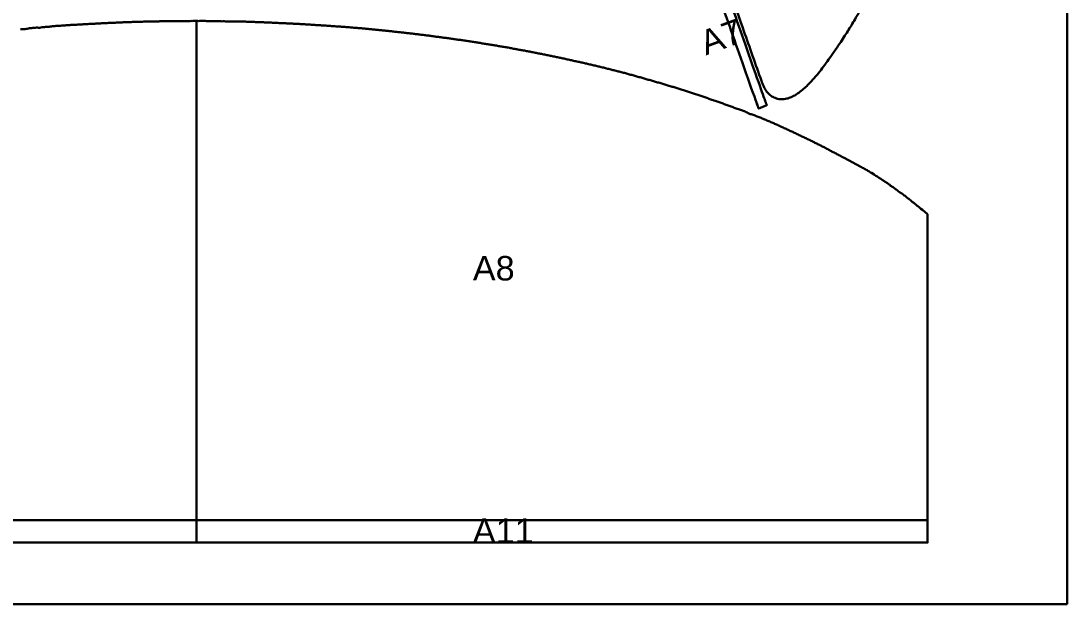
# Model space of a CAD drawing. Header units: inches. Extents: x 21 to 6890, y 10 to 2258.
# Drawn here: x 4751 to 6890, y 10 to 1201 of the extents above; entities that cross this region are included whole.
import ezdxf

# ---------------------------------------------------------------- set-up
doc = ezdxf.new("R2010")
doc.units = ezdxf.units.IN
doc.header["$MEASUREMENT"] = 0
doc.header["$XCLIPFRAME"] = 0
doc.layers.add('AA LINE', color=3, linetype='Continuous', lineweight=30)
doc.styles.get("Standard").update_dxf_attribs({"font": 'arial.ttf'})
picture_1 = doc.add_image_def('image2.jpg', size_in_pixel=(12742, 8499))

msp = doc.modelspace()

# ---------------------------------------------------------------- linework, layer by layer
at = {"layer": 'AA LINE', "color": 4}
msp.add_line((5110.100339121605, 182.3053781405286), (5110.100339121591, 1201.246734990283), dxfattribs=at)
for points in [[(4750.266478864328, 1184.574643320021), (4752.60796804675, 1184.224317174022), (4754.881884038563, 1184.462237459312), (4757.169374314048, 1184.580509347939), (4759.627385429206, 1184.683860002314), (4761.870872349753, 1185.271028153172), (4764.278011021871, 1185.402874325456), (4766.707978886812, 1185.775508429211), (4768.890597812306, 1186.390873870357), (4771.195693370739, 1186.589706630442), (4773.529880902335, 1186.819420729512), (4775.865857799754, 1186.989161516448), (4778.21973820777, 1187.229467622786), (4780.552434601193, 1187.509159481993), (4782.746982632086, 1187.724702842151), (4784.829636184832, 1187.666787566002), (4787.436377817356, 1187.144295402085), (4789.896034110743, 1187.527819740786), (4792.188604108492, 1188.146465685913), (4794.581870269334, 1188.407955806873), (4796.966333788687, 1188.629165492075), (4799.369297273921, 1188.900949392696), (4801.680809652751, 1189.220027004714), (4804.016190094901, 1189.409758895704), (4806.263996389911, 1189.516842321751), (4808.644428909944, 1189.537842738846), (4811.120343535715, 1189.711758712666), (4813.479447853589, 1190.112291879046), (4815.862122007135, 1190.393474876425), (4818.206305090773, 1190.62348720313), (4820.550488174382, 1190.85349952985), (4822.876767747408, 1191.01294653711), (4825.213937555365, 1191.142705115922), (4827.511721610497, 1191.251279680156), (4829.898272723307, 1191.402520501211), (4832.232460254903, 1191.632234600281), (4834.608717588051, 1191.793172745714), (4836.954093582242, 1191.983202864324), (4839.300066031659, 1192.153241878866), (4841.626345604685, 1192.31268888614), (4843.983804744332, 1192.433048368209), (4846.309487862089, 1192.612486479509), (4848.63576743513, 1192.771933486797), (4850.952946139003, 1192.901095610341), (4853.319804375422, 1193.041744424084), (4855.63668485169, 1193.180902099669), (4857.933574223904, 1193.319463319971), (4860.201669850603, 1193.417147649273), (4862.561216583692, 1193.467538267166), (4864.906890805489, 1193.64757283375), (4867.25286325492, 1193.817611848306), (4869.538862392217, 1193.985861497054), (4871.846045544107, 1194.114725392977), (4874.175903848748, 1194.154225775939), (4876.502481649396, 1194.303677231171), (4878.808770118411, 1194.462527783176), (4881.116251497921, 1194.581396127057), (4883.434324884728, 1194.680571594533), (4885.792380479628, 1194.780939972563), (4888.158940488383, 1194.931584338348), (4890.494619158182, 1195.111320677282), (4892.79180675803, 1195.239886345571), (4895.129274793622, 1195.35964937237), (4897.466742829214, 1195.47941239917), (4899.803316181888, 1195.629162082037), (4902.131086893116, 1195.738631329175), (4904.498541584775, 1195.859289038864), (4906.825715840676, 1195.988749390071), (4909.193170532379, 1196.109407099775), (4911.518853650121, 1196.288845211089), (4913.856023458078, 1196.418603789901), (4916.184092396912, 1196.518077485027), (4918.490679093533, 1196.66693248499), (4920.809945390878, 1196.726125744371), (4923.158303661401, 1196.816200342724), (4925.485477917331, 1196.945660693916), (4927.822349497653, 1197.08541482477), (4930.140124656855, 1197.194585844259), (4932.398821186782, 1197.271980841873), (4934.725697215048, 1197.411436745107), (4937.073757257952, 1197.511506895472), (4939.392427100028, 1197.590691258908), (4941.710500486834, 1197.689866726399), (4944.059156985005, 1197.76994577271), (4946.406918800274, 1197.880011475146), (4948.754084160229, 1198.010068281593), (4951.101547747863, 1198.130129536028), (4953.43961223871, 1198.229901458773), (4955.777974957221, 1198.319677829505), (4958.136328779755, 1198.410050655493), (4960.424117282861, 1198.518326992092), (4962.773370236288, 1198.578414934392), (4965.131127603554, 1198.688778864419), (4967.409517009915, 1198.776765869344), (4969.728186851991, 1198.855950232766), (4972.036861142054, 1198.934836368567), (4974.346131887402, 1198.993731400314), (4976.705380392841, 1199.054117570234), (4979.063137760122, 1199.164481500276), (4981.361816498158, 1199.243069408428), (4983.731657010895, 1199.283762701929), (4986.069125046486, 1199.403525728728), (4988.427777096656, 1199.483903002717), (4990.736451386734, 1199.562789138519), (4993.065116780852, 1199.64227172956), (4995.384979533466, 1199.681473884902), (4997.715136065757, 1199.710978715836), (5000.063792563914, 1199.791057762176), (5002.332484645855, 1199.868750987425), (5004.66323763343, 1199.878264714319), (5006.972210151127, 1199.947155298079), (5009.261191564785, 1200.015449426584), (5011.591049869426, 1200.05494980956), (5013.930009043177, 1200.124735076224), (5033.237384555496, 1200.500701599634), (5035.506971320368, 1200.548408168801), (5037.828623438791, 1200.527637011993), (5040.158183515813, 1200.577132946982), (5042.408673859534, 1200.594256404812), (5044.740619757618, 1200.563787923612), (5047.049592275317, 1200.632678507387), (5049.399739911677, 1200.662779793576), (5075.655957634501, 1200.84589421494), (5077.947324869221, 1200.834223927242), (5080.338349396551, 1200.835531467917), (5082.675817432157, 1200.955294494717), (5084.995680184771, 1200.994496650058), (5087.345529593481, 1201.034593488289), (5089.674791442854, 1201.094084975306), (5092.005544430399, 1201.1035987022), (5094.35599029438, 1201.123704436376), (5096.685252143752, 1201.183195923407), (5098.955137136259, 1201.220906940561), (5101.297078586386, 1201.190736686982), (5103.646629767447, 1201.240829077254), (5105.937102319278, 1201.259145445623), (5108.289337549036, 1201.21927786765), (5110.097051120885, 1201.246695105157), (5110.096902393618, 181.4858520525702), (3615.265355356429, 181.4858520525702)], [(5110.097051120885, 1201.246695105157), (5110.096902393618, 181.4858520525702), (6604.859064022193, 181.4858520525702), (6604.859064022178, 806.4110529613642), (6594.811438008777, 814.9948909710763), (6591.609764454389, 817.35045596724), (6590.056000181021, 818.7947608459762), (6588.674844340754, 820.1541756262848), (6587.119434889114, 821.3183068206962), (6585.54224496764, 822.5418148719871), (6584.003247888436, 823.8264891459511), (6582.523925893749, 825.1229483377645), (6580.987314635638, 826.3276581955395), (6579.391028293, 827.5205831354796), (6577.842333889418, 828.7949636297961), (6576.343020790677, 830.0908263663403), (6574.698247826074, 831.2322824079855), (6573.224447968908, 832.6789731077987), (6571.667249151474, 833.9030776143443), (6570.100651237268, 835.1068927892155), (6568.514062219022, 836.3101115088173), (6566.966262498344, 837.5545053470668), (6565.379971707717, 838.7477285146268), (6563.773391585461, 839.9503507789594), (6562.186802567214, 841.1535694985612), (6560.62930552213, 842.3876695571488), (6559.111790685157, 843.6229625262749), (6557.476715044976, 844.7747123475673), (6555.888933116175, 846.017913275249), (6554.264449483291, 847.1499702201507), (6552.637580029315, 848.3619915812413), (6551.02189903792, 849.5343289618576), (6549.456792261901, 850.6881663766069), (6547.716238963968, 851.686702413539), (6545.911835394638, 852.8133912610027), (6544.348970252116, 854.2274112560225), (6542.800872303806, 855.4818006462845), (6541.23666021069, 856.6056514049523), (6539.580698783551, 857.7867914270571), (6537.917425853096, 858.8776732532968), (6536.37455181463, 860.2922897035858), (6534.732761126417, 861.3337902249876), (6533.037712174072, 862.4837506804723), (6531.372053422541, 863.6545969229153), (6529.640600993733, 864.6834178435637), (6528.047152739874, 866.1165342597341), (6526.452655763073, 867.2494858875252), (6524.837272999296, 868.4118277161288), (6523.213385821667, 869.5238935569612), (6521.619485300134, 870.6368540806978), (6519.9565105973, 871.7177403549248), (6518.2420669962, 872.8471132511002), (6516.51852252596, 873.9462012635447), (6514.834363808562, 875.066473290597), (6513.159305960257, 876.2170302013508), (6511.408757110314, 877.2152680106481), (6509.691629460487, 878.4346008750398), (6508.048645861707, 879.516083604536), (6506.346583633711, 880.5657903121426), (6504.632140032581, 881.6951632083181), (6502.861003623313, 882.7127956664007), (6501.14477065639, 883.9021418747105), (6499.39153775772, 884.9903396522385), (6497.669186198049, 886.0494454565886), (6495.992637211557, 887.2499801274788), (6490.260617561737, 890.9206681738686), (6488.49037583536, 891.9083139758839), (6486.729533205752, 892.9162491095738), (6485.002708231505, 894.1252881943036), (6483.230378911712, 895.1829028604805), (6481.448054039863, 896.2402192990374), (6479.636040739596, 897.2866455026631), (6477.795233693773, 898.2921948152615), (6475.973224841479, 899.338322791238), (6474.084527628988, 900.2724121015015), (6472.203141919816, 901.2967596076159), (6470.342343769951, 902.301712464974), (6468.473041206248, 903.2563893345466), (6434.948687852693, 921.344646083784), (6433.171731078298, 922.2220425858939), (6431.272441858526, 923.1758247725627), (6429.389863238785, 924.240154486786), (6427.511161578337, 925.1745420246988), (6425.598298074908, 926.2479726080163), (6423.739289290837, 927.192952153211), (6421.847609802002, 928.2269969837178), (6419.957719678989, 929.2010685020903), (6418.066636645407, 930.2151222285427), (6416.112145755656, 931.0071862170261), (6414.212712348292, 932.3011154001541), (6412.376378717031, 933.1567314323873), (6410.437107289135, 934.1093207085466), (6408.55393221414, 935.1936415267955), (6406.724910086165, 936.1395157549084), (6404.834423507882, 937.133578377321), (6402.953037798664, 938.1579258834353), (6401.09253787645, 939.152883188766), (6399.222638857491, 940.1275511623788), (6397.343042514125, 941.0919253563587), (6395.471652356964, 942.1165710901222), (6393.592652468853, 943.0609541800476), (6391.731854319018, 944.0659070373767), (6389.863744665824, 944.9806016988549), (6387.974152770445, 945.9446776652001), (6386.076056461212, 946.8584776437744), (6384.176767241426, 947.812259830458), (6382.317460229735, 948.7672349276507), (6380.447561210776, 949.7419029012926), (6378.598846206382, 950.677185122109), (6376.811595652309, 951.5642789485973), (6374.931999308943, 952.5286531425626), (6373.051806510307, 953.513018440597), (6371.164302208372, 954.4071255427514), (6369.253526298386, 955.4105872619219), (6367.355728216773, 956.3143916884691), (6365.46583809376, 957.2884632068415), (6363.549241818631, 958.1516889700104), (6361.649356143576, 959.1254622607483), (6359.760957158751, 960.0495560189846), (6357.871663490963, 961.0036364333026), (6355.955663671133, 961.8468710924316), (6354.017286926172, 962.7694737124802), (6352.080699547003, 963.6321030204087), (6350.166489092966, 964.4153643673887), (6348.234230940752, 965.4682073914116), (6346.354634597386, 966.4325815853915), (6344.498906317325, 967.2676100583011), (6342.580818904053, 968.1808135816062), (6340.70271369886, 969.0952100154499), (6338.78641565138, 969.948440226606), (6336.939191785159, 970.8337446872864), (6335.081674139305, 971.7287464723593), (6333.184770740581, 972.6025642428393), (6331.287270886604, 973.4963731173737), (6329.380073708247, 974.3798882122463), (6327.472578302272, 975.2733988591316), (6325.587459821413, 976.0875415450971), (6323.648188393547, 977.0401308212274), (6321.730399207879, 977.9433387925054), (6319.79440828398, 978.7859769963796), (6317.865430635762, 979.7288689481318), (6315.879163724106, 980.5800115658456), (6313.949887848253, 981.5328990695959), (6312.003603144707, 982.3852345978629), (6310.065524627365, 983.2978416659132), (6308.138336344955, 984.1807603054874), (6306.21025337964, 985.093665601158), (6304.243977572039, 985.9454046741555), (6302.285013267754, 986.8874019430039), (6300.320228598327, 987.6891632558506), (6298.378571349354, 988.7217169481845), (6296.43407601163, 989.5140791642878), (6294.446019734152, 990.4251950941359), (6292.489441250959, 991.2872279467954), (6290.522867215709, 992.1489625717912), (6288.556591408107, 993.0007016447742), (6286.53183342653, 993.8006735918278), (6284.541987783274, 994.7717628338249), (6282.61778177721, 995.5547259531849), (6280.610330850961, 996.4452543237092), (6278.617348891303, 997.1861476415323), (6276.608406826866, 998.126653772193), (6274.65331948186, 998.9387088647017), (6272.657355245797, 999.779557702768), (6270.672579472329, 1000.580722560346), (6268.666619684254, 1001.421273170763), (6266.682142138421, 1002.212442476327), (6264.686476130008, 1003.043295762352), (6262.734371061348, 1003.755395334646), (6260.716626355438, 1004.655621029549), (6258.742740816886, 1005.427097458708), (6256.727083704447, 1006.257354289464), (6254.712917730181, 1007.037633360098), (6252.696962390064, 1007.87788574288), (6250.711590161341, 1008.699041704512), (6248.668630441533, 1009.438443884162), (6246.622986672997, 1010.267806031999), (6244.524228827939, 1010.86548111746), (6242.244800551095, 1011.147627765105), (6239.959119346398, 1012.30997944617), (6238.014922236295, 1013.092346110261), (6236.129659567871, 1014.2466357927), (6234.314808178808, 1015.052870520096), (6232.367628792342, 1015.935192704415), (6230.435813055358, 1016.637893179937), (6228.417471894178, 1017.558109978908), (6226.415090837747, 1018.278713965028), (6224.378249710714, 1019.148356548623), (6222.374973971366, 1019.898947190809), (6220.393776929514, 1020.580165424089), (6218.301435904852, 1021.298085361511), (6216.143301202914, 1021.873979977124), (6214.010381514889, 1022.610698108019), (6211.937136911363, 1023.359201156778), (6209.845094114322, 1024.067125542144), (6207.770656600287, 1024.855610798997), (6205.697710224411, 1025.594118295728), (6203.625062076155, 1026.322630240418), (6201.541821920588, 1027.070835061527), (6199.518256849579, 1027.830824800472), (6197.456498936239, 1028.529648316729), (6195.364157911606, 1029.247568254137), (6193.261523107283, 1029.975185515937), (6191.15888830296, 1030.702802777723), (6189.066249050664, 1031.430718267158), (6187.029706151237, 1032.290365298711), (6184.988237569631, 1032.979789718225), (6182.933791159621, 1033.768871430333), (6180.871436791027, 1034.48768605063), (6178.80788951188, 1035.246482879036), (6176.754934240058, 1035.985586831037), (6174.691685188574, 1036.73438810743), (6172.609339715911, 1037.452606272443), (6170.545494209172, 1038.221398652891), (6168.464341647048, 1038.899634609839), (6166.434657983262, 1039.529383944809), (6164.349330234267, 1040.347557630095), (6162.297269645364, 1041.056674926014), (6160.214029489825, 1041.804879747123), (6158.193446695148, 1042.464913965839), (6156.090811890839, 1043.192531227625), (6153.998172638528, 1043.92044671706), (6151.92701562846, 1044.598980901628), (6149.834376376164, 1045.326896391063), (6147.773214918093, 1046.005728803265), (6145.680575665813, 1046.733644292686), (6143.579431999662, 1047.411283794364), (6141.487090975001, 1048.129203731757), (6139.375355301554, 1048.826536109841), (6137.273615180149, 1049.52416671556), (6135.182168838406, 1050.212099996886), (6133.060735840567, 1050.899138595323), (6130.968991271174, 1051.597067428661), (6128.838457404241, 1052.253821143382), (6126.737015510442, 1052.941456197058), (6124.655266493077, 1053.639683258061), (6122.572921020442, 1054.357901423089), (6120.444474746967, 1054.944686273633), (6118.321550610925, 1055.681702632191), (6116.2424856423, 1056.289969724948), (6114.138061472154, 1057.077560298897), (6112.042584131077, 1057.565284312087), (6109.925480360193, 1058.442536626618), (6107.887292282552, 1059.022009973847), (6105.755863732714, 1059.708750344634), (6103.695000502294, 1060.377587204824), (6101.614742623131, 1061.02583650569), (6099.543287385398, 1061.714366242285), (6097.423345525747, 1062.351427080571), (6095.303105438476, 1062.998483470899), (6093.210466186179, 1063.726398960334), (6091.13259412808, 1064.294683844997), (6089.001165578184, 1064.981424215784), (6086.928815657606, 1065.699940608461), (6084.838562226372, 1066.347891681678), (6082.719515049625, 1066.954965863926), (6080.588086499787, 1067.641706234713), (6078.498131296203, 1068.279661755903), (6076.388184988578, 1068.917020821838), (6074.268541356576, 1069.544086108111), (6072.148301269275, 1070.191142498439), (6070.038056734016, 1070.838497116401), (6067.978684641769, 1071.457356216455), (6065.869334789428, 1072.07472417835), (6063.749392929762, 1072.711785016636), (6061.660034181446, 1073.329749433814), (6059.540688777079, 1073.946819168046), (6057.430742469454, 1074.584178233981), (6055.311695292707, 1075.191252416199), (6053.192349888324, 1075.80832215046), (6051.063903614818, 1076.395107001004), (6048.903681319438, 1077.040970480779), (6046.834611902812, 1077.64953580117), (6044.69557362201, 1078.256013528134), (6042.575929990007, 1078.883078814407), (6040.466281910017, 1079.510442328315), (6038.347532960905, 1080.107520958521), (6036.217893776875, 1080.734288017174), (6034.026636102439, 1081.079092025666), (6031.778993699959, 1081.972458484986), (6029.742594988142, 1082.491958520051), (6027.611762893545, 1083.158707786799), (6025.53359260781, 1083.736988223488), (6023.443637404225, 1084.374943744693), (6021.35427865591, 1084.992908161843), (6019.276406597811, 1085.56119304652), (6017.156166510524, 1086.208249436847), (6015.048606023976, 1086.765644086579), (6012.909567743204, 1087.372121813528), (6010.830801002185, 1087.970393354273), (6008.694744997729, 1088.476915560979), (6006.487825446222, 1089.011336830324), (6004.317905826434, 1089.646906530437), (6002.219744436644, 1090.224590511843), (6000.107114080294, 1090.951909546009), (5998.049531353898, 1091.510795333943), (5995.901093976323, 1092.096983729203), (5993.802932586533, 1092.674667710624), (5991.673591630139, 1093.29143921722), (5989.516351611118, 1093.837347176766), (5987.336734666938, 1094.462623097231), (5985.24886705681, 1095.030609754259), (5983.172486136884, 1095.548916878815), (5981.025539897512, 1096.085127513954), (5978.85770787118, 1096.650728349905), (5976.719564273297, 1097.227219420801), (5974.572021578641, 1097.78342115998), (5972.41537801489, 1098.309338015471), (5970.23844511945, 1098.84465396772), (5968.090007741875, 1099.430842362981), (5965.943061502517, 1099.967052998134), (5963.776124159105, 1100.502667177988), (5961.668861900178, 1101.050066275722), (5959.502819239655, 1101.555693799509), (5957.365272097041, 1102.112193766337), (5955.199229436546, 1102.617821290154), (5953.040796506959, 1103.203711457779), (5950.913543144007, 1103.750514100229), (5948.714079283366, 1104.035046568951), (5946.478818254005, 1104.848746839703), (5944.423323121037, 1105.337663763432), (5942.326652869435, 1105.86536998473), (5940.171500443828, 1106.3413090801), (5938.023063066283, 1106.92749747536), (5935.897002613854, 1107.434317909701), (5933.741253733007, 1107.930248109125), (5931.595500404188, 1108.426476536169), (5929.437962157489, 1108.982380047727), (5927.311901705105, 1109.489200482068), (5925.156749279484, 1109.965139577423), (5922.99100484664, 1110.460771549227), (5920.834659510508, 1110.976692852676), (5918.668020394716, 1111.502311480533), (5916.51227151387, 1111.998241679943), (5914.356820860643, 1112.484176327325), (5912.110063288577, 1112.677257689643), (5909.790066200889, 1113.64850097171), (5907.716965784942, 1114.056857023981), (5905.549133758611, 1114.622457859932), (5903.404275112682, 1115.088699630909), (5901.22942981067, 1115.554046718982), (5899.052795142864, 1116.079367119189), (5896.897046262033, 1116.575297318599), (5894.704595677044, 1116.960083535199), (5892.48410184188, 1117.614153201193), (5890.379523631693, 1118.071592330681), (5888.176481039437, 1118.476071423701), (5885.98985081959, 1119.001093596274), (5883.772483448351, 1119.215060745565), (5881.456363319898, 1120.056361851307), (5879.362675344628, 1120.484112552363), (5877.186040676808, 1121.009432952571), (5875.01209005773, 1121.444793384562), (5872.799350141066, 1121.83897869792), (5870.582136809897, 1122.383097291629), (5868.408484418424, 1122.808462171607), (5866.212156874198, 1123.323190564533), (5864.037311572216, 1123.788537652592), (5861.86186981495, 1124.273875844719), (5859.668822774705, 1124.678653165374), (5857.472197002846, 1125.203377110297), (5855.297649928498, 1125.658728646343), (5853.11161616392, 1126.163759714891), (5850.900665613078, 1126.497971716085), (5848.653465625843, 1127.041195626905), (5846.508010524629, 1127.527428501922), (5844.304669704722, 1127.941903146969), (5842.089842194631, 1128.406057324489), (5839.913207526826, 1128.931377724711), (5837.759248011788, 1129.367334611972), (5835.563815150452, 1129.852076348815), (5833.400158311049, 1130.277739456414), (5831.186225483833, 1130.711906977867), (5828.981989981038, 1131.156368278982), (5826.797745582283, 1131.601426035365), (5824.613202955892, 1132.056479343777), (5822.418664777475, 1132.511234424553), (5820.224424826707, 1132.955993953302), (5818.021084006801, 1133.37046859835), (5815.818041414559, 1133.774947691355), (5813.593814807695, 1134.218812537201), (5811.388982849631, 1134.683264942341), (5809.185642029724, 1135.097739587388), (5806.974095023628, 1135.451942692652), (5804.767771927377, 1135.966372857929), (5802.60411508793, 1136.392035965542), (5800.429269785933, 1136.8573830536), (5798.245323614827, 1137.292445257957), (5796.052873029867, 1137.677231474572), (5793.848637527057, 1138.121692775672), (5791.644998479516, 1138.546162972747), (5789.441955887244, 1138.950642065752), (5787.238615067354, 1139.365116710785), (5785.054967123882, 1139.790183363129), (5782.881016504789, 1140.22554379512), (5780.717956120641, 1140.631215798665), (5778.504321521073, 1141.055387768105), (5776.320673577602, 1141.480454420434), (5774.127924764979, 1141.875236189047), (5771.935772407667, 1142.250026853635), (5769.714229849514, 1142.603931731249), (5767.499700567071, 1143.058090356757), (5765.296657974815, 1143.462569449762), (5763.114501169503, 1143.83765834197), (5760.910862121977, 1144.262128539045), (5758.708714212609, 1144.636620975969), (5756.495079613056, 1145.060792945409), (5754.322023676852, 1145.466166721318), (5752.148967740676, 1145.871540497242), (5749.955920700448, 1146.276317817882), (5747.771676301693, 1146.721375574266), (5745.579822172001, 1147.086170686827), (5743.369169848809, 1147.410387136009), (5741.126443276078, 1147.803677766463), (5738.894010483023, 1148.187271072511), (5736.690669663103, 1148.601745717543), (5734.488819981385, 1148.966242602469), (5732.267277423247, 1149.320147480084), (5730.044243726936, 1149.724030117835), (5727.831802037936, 1150.108219879151), (5725.629654128582, 1150.48271231609), (5723.407216887555, 1150.866603849801), (5721.214468074932, 1151.261385618414), (5719.012916620847, 1151.615886951298), (5716.790777607456, 1151.989782932967), (5714.569235049317, 1152.343687810596), (5712.348587174098, 1152.667606032129), (5710.085869497326, 1153.060300207314), (5707.864326939174, 1153.414205084929), (5705.642784381051, 1153.768109962573), (5703.4112462709, 1154.121716612539), (5701.189107257508, 1154.495612594208), (5698.947275367665, 1154.858916568595), (5696.716333712799, 1155.192532114506), (5694.484497374984, 1155.556134316528), (5692.263253044496, 1155.900043642115), (5690.040517575819, 1156.293930727839), (5687.838966121735, 1156.648432060723), (5685.608620922123, 1156.962056502608), (5683.365596121772, 1157.365342685076), (5681.156434936752, 1157.639581374151), (5678.893717259981, 1158.032275549321), (5676.681872026222, 1158.396474206612), (5674.443022412742, 1158.659822660727), (5672.191493198535, 1159.012832855452), (5669.943840943595, 1159.235900873838), (5667.670233031893, 1159.658283477441), (5665.468681577839, 1160.012784810354), (5663.247735474955, 1160.346698583915), (5661.047078703761, 1160.671213260731), (5658.825834373287, 1161.015122586333), (5656.604590042769, 1161.359031911921), (5654.382152801741, 1161.742923445617), (5652.150614691591, 1162.096530095583), (5649.949659692777, 1162.431040324441), (5647.728713589893, 1162.764954098001), (5645.489863976427, 1163.028302552145), (5643.238334762222, 1163.381312746841), (5640.987402003315, 1163.714331837512), (5638.768245266239, 1163.988272298938), (5636.506422272372, 1164.350979818042), (5634.284879714249, 1164.704884695642), (5632.074823846326, 1165.009110040784), (5629.814491990632, 1165.321839799766), (5627.565348597503, 1165.594885578288), (5625.305016741809, 1165.907615337269), (5623.054680438143, 1166.220643323871), (5620.814637914152, 1166.523973986109), (5618.595182949443, 1166.807909999533), (5616.335149321383, 1167.110644206517), (5614.095106797392, 1167.413974868741), (5611.856257183941, 1167.677323322855), (5609.596820011137, 1167.96006642577), (5607.347378390389, 1168.243107756305), (5605.107037638735, 1168.556433970541), (5602.886687991134, 1168.870356640076), (5600.667829481752, 1169.134301549474), (5598.426295819545, 1169.487609971834), (5596.216836406877, 1169.771844212908), (5593.996784986926, 1170.075771330386), (5591.776435339341, 1170.389693999935), (5589.556383919376, 1170.693621117428), (5587.336928954695, 1170.977557130882), (5585.107776665622, 1171.251199364658), (5582.86892705217, 1171.514547818773), (5580.609191651745, 1171.807286473715), (5578.369447355361, 1172.100621583926), (5576.150588845949, 1172.36456649331), (5573.931432108903, 1172.638506954736), (5571.711380688952, 1172.942434072228), (5569.472232847851, 1173.215778078385), (5567.242782331143, 1173.499415864189), (5565.003336262378, 1173.782755422373), (5562.764486648941, 1174.046103876488), (5560.515641483448, 1174.309154102997), (5558.267094545603, 1174.562208777464), (5556.01765292484, 1174.845250107999), (5553.769404214616, 1175.088309230454), (5551.521155504392, 1175.331368352894), (5549.271713883643, 1175.614409683428), (5547.042859822204, 1175.878056365178), (5544.794312884359, 1176.131111039659), (5542.565757050526, 1176.384762169396), (5540.326907437075, 1176.648110623526), (5538.098948058554, 1176.881770649208), (5535.849208210157, 1177.174807531784), (5533.611253279609, 1177.408169329832), (5531.36270634175, 1177.661224004299), (5529.104760307133, 1177.893989347063), (5526.835327582345, 1178.176434222343), (5524.586482416836, 1178.439484448837), (5522.337935478978, 1178.69253912329), (5520.070292119998, 1178.915010686421), (5517.812047857745, 1179.157771581227), (5515.554698278398, 1179.37054581998), (5513.26587090481, 1179.632403135907), (5510.987337310884, 1179.88456312747), (5508.729689503916, 1180.107332918236), (5506.460853234383, 1180.369786689461), (5504.20290719978, 1180.60255203224), (5501.92437360584, 1180.854712023803), (5499.67612489563, 1181.097771146243), (5497.418477088648, 1181.320540936994), (5495.16053105406, 1181.553306279787), (5492.891694784497, 1181.815760051013), (5490.644042529571, 1182.038828069398), (5488.385500039686, 1182.291584516231), (5486.13754955711, 1182.524648086658), (5483.879007067224, 1182.777404533477), (5481.621359260256, 1183.000174324228), (5479.373408777667, 1183.233237894655), (5477.066677893467, 1183.424529891166), (5474.807538948326, 1183.697277442053), (5472.550785824262, 1183.890060576723), (5470.274936279062, 1184.05226060007), (5467.986108905474, 1184.314117916012), (5465.747855747277, 1184.557475266101), (5463.509304361445, 1184.810828168203), (5461.282836121083, 1184.994510433764), (5458.974315871075, 1185.245775742423), (5456.727260071419, 1185.448852656754), (5454.461704305867, 1185.601355355695), (5452.174069842802, 1185.823230463571), (5449.916720263498, 1186.036004702295), (5447.659967139419, 1186.228787836978), (5445.394113146233, 1186.391286087946), (5443.110952097717, 1186.463227915428), (5440.790945157523, 1186.764172756575), (5438.574472469174, 1186.94815324977), (5436.328013124757, 1187.131239060076), (5434.053058262476, 1187.263452427341), (5431.776015806708, 1187.465634658769), (5429.518666227376, 1187.678408897507), (5427.272206882974, 1187.861494707813), (5425.014857303626, 1188.074268946536), (5422.767801503969, 1188.277345860868), (5420.511048379891, 1188.470128995566), (5418.254593483447, 1188.652916578223), (5415.989634173178, 1188.785428173123), (5413.713188172709, 1188.96761930051), (5411.45613682101, 1189.170397987207), (5409.200576607485, 1189.323198913796), (5406.924428834651, 1189.495394489171), (5404.648579289436, 1189.657594512504), (5402.372133288952, 1189.839785639891), (5400.107173978684, 1189.972297234806), (5397.822521791966, 1190.094216822395), (5395.526681142712, 1190.255820390473), (5393.259037783732, 1190.47829195359), (5391.004372253096, 1190.601106224097), (5388.718228928233, 1190.773003571837), (5386.442975838289, 1190.915212491116), (5384.157130741047, 1191.077114286828), (5381.871285643835, 1191.239016082527), (5379.585142318958, 1191.410913430267), (5377.299297221731, 1191.572815225965), (5375.033741456192, 1191.72531792492), (5372.758190138613, 1191.877522396211), (5370.463542399882, 1191.999143756194), (5368.148605329492, 1192.130164212922), (5365.842470900561, 1192.301465105378), (5363.576020452105, 1192.4839544604), (5361.291368265401, 1192.605874048004), (5358.995527616162, 1192.767477616082), (5356.701476332701, 1192.869107871996), (5354.375947255014, 1193.019821205129), (5352.101588847987, 1193.132043468354), (5349.796050874325, 1193.283353256756), (5347.509609321829, 1193.465246156523), (5345.244351783925, 1193.607753303422), (5342.958804914333, 1193.759659547107), (5340.673556272361, 1193.901570238766), (5338.388605858008, 1194.033485378397), (5336.1036554437, 1194.165400518028), (5333.818406801742, 1194.307311209671), (5331.543451939445, 1194.439524576937), (5329.268497077135, 1194.571737944217), (5326.993542214825, 1194.703951311468), (5324.717692669596, 1194.866151334815), (5322.433040482922, 1194.988070922419), (5320.158085620626, 1195.120284289685), (5317.88283253068, 1195.262493208978), (5315.617873220396, 1195.395004803878), (5313.362611234521, 1195.537810178426), (5311.098248379507, 1195.650330669286), (5308.814192648088, 1195.75225915285), (5306.519843137007, 1195.863884960792), (5304.235787405588, 1195.965813444341), (5301.961130770911, 1196.088031259594), (5299.688263502058, 1196.150275762684), (5297.38332198368, 1196.281594447031), (5295.11955558395, 1196.374123833837), (5292.825802528152, 1196.465758537724), (5290.541746796718, 1196.567687021288), (5288.247099057987, 1196.689308381257), (5285.97303887861, 1196.791535092441), (5283.699575154487, 1196.8737706996), (5281.400001733548, 1196.825169447514), (5279.002416198213, 1197.043764051366), (5276.788925786239, 1197.127789024318), (5274.495470958076, 1197.209428176192), (5272.19784094297, 1197.431005056405), (5269.964061199321, 1197.524429126115), (5267.68940456466, 1197.646646941368), (5265.425339937295, 1197.749171880186), (5263.14188066113, 1197.831109259681), (5260.856632019173, 1197.973019951339), (5258.591374481255, 1198.115527098267), (5256.327906309174, 1198.198060933045), (5254.034749708631, 1198.269704532893), (5251.731597556047, 1198.341049905106), (5249.429041858775, 1198.392404173264), (5247.125293250921, 1198.483740649531), (5244.832434878013, 1198.545388697351), (5242.538085366932, 1198.657014505293), (5240.253731407893, 1198.768938540884), (5237.979671228487, 1198.871165252054), (5235.697106635225, 1198.923115975496), (5233.393358027416, 1199.014452451763), (5231.109600523616, 1199.106385383285), (5228.865527000291, 1199.209506777373), (5226.571177489209, 1199.321132585329), (5224.298011992722, 1199.393372640446), (5222.005451847433, 1199.445025136254), (5219.712295246905, 1199.516668736086), (5217.418542191079, 1199.608303440003), (5215.164473115756, 1199.711126606456), (5212.891009391633, 1199.793362213586), (5210.638431454454, 1199.846207619932), (5208.345573081546, 1199.907855667752), (5206.074196950865, 1199.92012241072), (5203.762242156821, 1199.951187347203), (5201.472067832639, 1199.922875426807), (5199.139227251637, 1199.983330564075), (5196.855767975472, 1200.065267943569), (5194.591703348107, 1200.167792882417), (5192.328831631296, 1200.230335613141), (5190.046565265669, 1200.272290784542), (5187.753706892761, 1200.333938832362), (5185.472931665337, 1200.325916243655), (5183.15247245744, 1200.306705192382), (5180.819631876437, 1200.367160329649), (5178.558847753038, 1200.359734196212), (5176.266287607794, 1200.411386692005), (5173.984319469788, 1200.443346311393), (5171.691461096894, 1200.504994359213), (5169.410089414201, 1200.51696287456), (5167.106937261646, 1200.588308246758), (5164.825565578923, 1200.600276762106), (5162.537478848198, 1200.50199597752), (5160.131687126645, 1200.660319041602), (5157.907902935009, 1200.754041338947), (5155.645925901101, 1200.786597413604), (5153.354856894001, 1200.788272149275), (5151.032310092659, 1200.839029962164), (5148.750043727062, 1200.880985133564), (5146.471057865432, 1200.812989232708), (5144.104950124367, 1200.982500759357), (5141.903841085512, 1200.986859543754), (5139.623065858073, 1200.978836955033), (5137.291119959989, 1201.009305436233), (5135.018252691121, 1201.071549939337), (5132.744490739349, 1201.163781098493), (5130.502504809481, 1201.196933628405), (5128.209944664208, 1201.248586124213), (5125.938568533527, 1201.260852867195), (5123.626911967118, 1201.281922251637), (5121.345242056762, 1201.303886319012), (5119.064466829337, 1201.295863730276), (5116.755494311654, 1201.226973146516), (5114.385653798903, 1201.186279853002), (5112.0528132179, 1201.246734990283), (5110.100339121591, 1201.246734990283), (5110.100339121605, 182.3053781405286)]]:
    msp.add_lwpolyline(points, dxfattribs=at)
for points in [[(3615.103775730064, 181.4858520525702), (5110.103775730063, 181.4858520525702), (5110.103775730063, 135.4858520525702), (3615.103775730064, 135.4858520525702)], [(5110.103775730063, 181.4858520525702), (6605.103775730063, 181.4858520525702), (6605.103775730063, 135.4858520525702), (5110.103775730063, 135.4858520525702)]]:
    msp.add_lwpolyline(points, close=True, dxfattribs=at)
msp.add_open_spline([(6108.373558124103, 2008.918112430412), (6126.124755289578, 2003.136719395053), (6143.873060788855, 1997.356238240663), (6171.517373183609, 1987.806129453118), (6181.460620775511, 1984.259588910423), (6200.259884099867, 1977.222490205382), (6209.123133935731, 1973.76286076412), (6241.722658851371, 1960.348464259234), (6265.204677255429, 1949.350453365677), (6333.755563909972, 1912.608553955677), (6376.929951998477, 1883.116900497942), (6426.708858534576, 1837.494587152406), (6438.041403859532, 1826.126040652536), (6458.647113903264, 1803.309620157287), (6468.014121159065, 1791.938871033689), (6485.610714462933, 1768.32433803286), (6493.837911696012, 1756.088454919339), (6508.604211686236, 1731.495035839059), (6515.207929208684, 1719.175469044636), (6525.186943960301, 1697.998500262674), (6528.916044748356, 1689.305276335781), (6535.731077918693, 1671.665520155929), (6538.818247987174, 1662.71991662087), (6544.349947116495, 1644.62573536031), (6546.795274075861, 1635.477433669115), (6553.171935886769, 1607.803004165496), (6556.144394370318, 1589.047059128974), (6558.696645143164, 1560.695284749465), (6559.227227049048, 1551.180849363267), (6559.65869956037, 1532.139200621833), (6559.562119264983, 1522.610084092808), (6558.389014755228, 1494.036403428323), (6556.4291349377, 1475.005513817286), (6547.444345425303, 1418.274750386186), (6537.314554675408, 1380.936830920251), (6521.137009212337, 1336.535480169459), (6517.928552645344, 1328.242893315557), (6511.785557462935, 1313.209709415063), (6508.896464914082, 1306.44439040303), (6500.024564959064, 1286.499839709064), (6493.759603165699, 1273.515594981811), (6484.589100875497, 1254.968850386456), (6481.774849016028, 1249.336768004865), (6478.950545197598, 1243.685723058904), (6475.554150537163, 1237.601230816126), (6472.167611616531, 1231.535457420421), (6465.46796244889, 1219.68181640896), (6462.157372226457, 1213.89257242114), (6456.284577700774, 1203.853879759521), (6453.746649279082, 1199.590020648243), (6446.256059394492, 1187.272603987319), (6441.210767175521, 1179.2782495307), (6433.294132241265, 1166.897135772447), (6430.454651376071, 1162.48835310258), (6427.598205133762, 1158.054147883285), (6424.311420798663, 1153.289241089598), (6421.024133289567, 1148.523602752637), (6413.610741214636, 1137.83721064997), (6409.476247364726, 1131.919205749782), (6401.942972405433, 1121.304526374846), (6398.565897977429, 1116.596217663751), (6391.693512383788, 1107.246021502502), (6388.196785925449, 1102.607964342398), (6377.424030817913, 1088.926335854161), (6369.865414180573, 1080.115136723525), (6359.224365737753, 1069.513277062051), (6356.73211434965, 1067.14300364938), (6350.980395963603, 1061.955204671725), (6347.68677336459, 1059.16281303242), (6340.818772318422, 1053.92030129996), (6337.244796954472, 1051.471900214059), (6330.417937216507, 1047.501901914478), (6327.220425016129, 1045.882702364073), (6321.876758078635, 1043.784472487776), (6319.814225573717, 1043.107856214159), (6315.592425037857, 1042.056117794138), (6313.433980752639, 1041.682106472344), (6309.074221691537, 1041.274913215846), (6306.874492192552, 1041.239610724293), (6302.4838907637, 1041.53092269826), (6300.292679941629, 1041.859274349448), (6295.996615927403, 1042.908728613194), (6293.894582855834, 1043.628006070557), (6289.587559309044, 1045.536778136778), (6287.404568977493, 1046.775118739951), (6283.937974182494, 1049.231197501179), (6282.580065550353, 1050.349224763714), (6280.041169946386, 1052.754470728828), (6278.855995967982, 1054.040379060574), (6275.528101027083, 1058.089581023534), (6273.612609517249, 1061.044710061276), (6270.833712688558, 1066.107703971498), (6269.836762186137, 1068.152625980215), (6267.998277479403, 1072.272906079782), (6267.154886546296, 1074.352554845343), (6265.25110144571, 1079.329907595918), (6264.231264979723, 1082.236042995118), (6263.214523707093, 1085.132873127466), (6251.271045592393, 1119.055189920644), (6239.304205034276, 1153.04528575623), (6203.35023463331, 1255.170638536739), (6179.309656062816, 1323.460960758031), (6140.140913279521, 1434.727409479699), (6125.029067896435, 1477.656191829472), (6109.917569602823, 1520.583967219248), (6108.790971274355, 1523.293816638932), (6107.651175100034, 1526.038357369831), (6105.715212345747, 1530.332543937427), (6104.967618078253, 1531.908426987993), (6103.395422976491, 1535.02511051435), (6102.573512978807, 1536.566144881038), (6100.003703696607, 1541.136716450313), (6098.151268644518, 1544.114065886427), (6092.17735723681, 1552.90015475322), (6087.675965119078, 1558.48027894078), (6079.035339471009, 1567.79006861275), (6075.043972885161, 1571.652771915131), (6061.908955445191, 1583.201851154673), (6052.170676985536, 1590.110782514118), (6036.498411751962, 1599.586300078834), (6030.894767490112, 1602.683000667861), (6019.507204679334, 1608.516721258954), (6013.718796947896, 1611.250538191128), (5996.122968639478, 1618.955017132942), (5984.086119927304, 1623.429364788866), (5965.426037215801, 1629.467441888551), (5958.92524319903, 1631.409990400829), (5945.861589231657, 1635.03659941829), (5939.295861799574, 1636.719248110395), (5919.513215579265, 1641.412924641506), (5906.210814991571, 1644.069673297457), (5882.259881106421, 1648.162044556924), (5871.637792387801, 1649.73707705989), (5842.792677816919, 1653.509076884158), (5824.535546988233, 1655.369106751513), (5787.952318362613, 1658.189061367647), (5769.624726310633, 1659.147253781524), (5714.586926003436, 1660.860919715003), (5677.821150619229, 1660.454586063624), (5604.428295813834, 1657.588640656929), (5567.80223796144, 1655.126127963212), (5494.714930355576, 1648.49827620912), (5458.252578641577, 1644.330833463955), (5386.575306685086, 1634.776154545132), (5351.355954754295, 1629.436951063511), (5281.098635432003, 1617.635268887035), (5246.060358769506, 1611.170303593415), (5158.678958877323, 1593.753341973028), (5106.453557100625, 1582.175249486401), (5032.35653770351, 1564.380738480711), (5010.300768855826, 1558.912840440982), (4966.275102396305, 1547.665888890736), (4944.305561842759, 1541.883708998208), (4878.539518918956, 1524.040394798121), (4834.885602727734, 1511.482512382787), (4776.357492171648, 1493.591908025522), (4761.286446226046, 1488.890219025412), (4709.219217549629, 1472.306592767181), (4672.362371381137, 1459.978292045383), (4617.645413291348, 1441.386124388776), (4599.744831382252, 1435.257636104372), (4581.843522630688, 1429.128897763523), (4581.843522179127, 1429.128897608909), (4581.843521727597, 1429.128897454309), (4581.843521275992, 1429.128897299695), (4581.534159836983, 1429.022982810707), (4581.224798397989, 1428.917068321661), (4580.915436958965, 1428.811153832659), (4578.03232496786, 1436.732438926115), (4575.314233104522, 1444.200334944584), (4567.161338006333, 1466.600230129955), (4561.727915263296, 1481.528436426884), (4545.43254698187, 1526.299592821884), (4534.575501391138, 1556.129080424343), (4502.018988253939, 1645.577365125118), (4480.334144342282, 1705.155984116685), (4458.252895231852, 1765.823717440882), (4457.850263750702, 1766.929938343757), (4456.642375497654, 1770.248584044307), (4455.837124916228, 1772.460991833792), (4453.421395893367, 1779.098152775546), (4451.810940173409, 1783.522843501148), (4446.9796475764, 1796.796710818158), (4443.758885262241, 1805.645682549828), (4440.363325520592, 1814.974906266372), (4440.18847236868, 1815.455311352994), (4439.663913386203, 1816.896525312444), (4439.314208028966, 1817.857332884956), (4438.265093683263, 1820.739750860226), (4437.565686420797, 1822.661356520864), (4435.467470200163, 1828.426158208251), (4434.068666808655, 1832.269338940543), (4432.593677161594, 1836.321839689768), (4432.517487061368, 1836.531170269848), (4432.288916793199, 1837.159161920394), (4432.136536657867, 1837.577822901334), (4431.67939636843, 1838.833805524129), (4431.374636330843, 1839.671126845725), (4430.460356573631, 1842.183089833848), (4429.850837209435, 1843.857730523606), (4429.19628233231, 1845.656105268306), (4429.151246641367, 1845.779839812221), (4429.016139571145, 1846.151043436864), (4428.926068194398, 1846.398512510521), (4428.655854071706, 1847.140919711117), (4428.475711333141, 1847.635857817626), (4428.243881302637, 1848.272805591546), (4428.192194008587, 1848.414815264794), (4428.054026449228, 1848.794427514334), (4427.967570283215, 1849.031963878307), (4427.793075795516, 1849.511383542889), (4427.705036692159, 1849.753268991418), (4427.436091159934, 1850.492190768298), (4427.250356508941, 1851.00249252791), (4426.856231722047, 1852.085341480382), (4426.648269125127, 1852.656714019507), (4426.24083268357, 1853.776136442549), (4426.56601149366, 1853.884369973817), (4426.891190303793, 1853.992603505143), (4427.216369113868, 1854.10083703641), (4427.216369522079, 1854.100837172296), (4427.21636993026, 1854.100837308153), (4427.21637033847, 1854.100837444009), (4480.391776970586, 1871.799502132544), (4533.572891272559, 1889.500256473762), (4603.600179339539, 1911.378397438613), (4620.163876267453, 1916.447069760742), (4653.363828442232, 1926.348634493242), (4669.998433662765, 1931.186025403028), (4720.000477687366, 1945.360851948786), (4753.466144824922, 1954.360941409391), (4818.805195228268, 1971.011778573909), (4850.666380067951, 1978.708599284025), (4914.570196072453, 1993.327334632787), (4946.613228268352, 2000.247689237159), (5042.990367915828, 2019.764986316349), (5107.572421821997, 2031.119547680366), (5214.79097299119, 2046.791948018825), (5257.275545685274, 2052.184339395051), (5332.681883636846, 2060.213770416038), (5365.564516524156, 2063.199121250651), (5424.968661474658, 2067.617507079322), (5451.472329874841, 2069.240192759895), (5497.799853515387, 2071.445543922713), (5517.611270430831, 2072.188563254484), (5557.262340932966, 2073.260426026285), (5577.100457202568, 2073.586327537018), (5636.62148485334, 2073.866206330535), (5676.311511459918, 2073.123098685228), (5734.933059409594, 2070.375478185593), (5753.922616454581, 2069.22820322045), (5810.811025153101, 2064.956218515534), (5848.629547712697, 2061.002275694376), (5895.222304264184, 2054.533670796209), (5904.167795484156, 2053.2159097722), (5922.036598495278, 2050.448183477445), (5930.96052257021, 2049.002455540405), (5952.277261951747, 2045.460647338183), (5964.665758508808, 2043.330740385307), (5977.065803630639, 2041.198588298892), (5988.191169913129, 2038.842333255914), (5999.2996753592, 2036.489278433491), (6032.575956905899, 2029.224621926445), (6054.694539285481, 2024.107599315419), (6080.934986194012, 2016.996295100191), (6085.261831207606, 2015.789333847784), (6093.675476858507, 2013.36640069856), (6097.762533419487, 2012.149124032785), (6104.01694797458, 2010.250980006498), (6106.191322544805, 2009.58579028914), (6108.364987688501, 2008.920818785405)], degree=3, knots=[0, 0, 0, 0, 56.11480333586314, 56.11480333586314, 87.74533227000119, 87.74533227000119, 116.1314037677689, 116.1314037677689, 192.6132412404122, 192.6132412404122, 345.5769161856988, 345.5769161856988, 393.330865911048, 393.330865911048, 437.2051216035465, 437.2051216035465, 481.079377296045, 481.079377296045, 522.7186782903581, 522.7186782903581, 550.9299078589811, 550.9299078589811, 579.141137427604, 579.141137427604, 607.3523669962269, 607.3523669962269, 663.7748261334737, 663.7748261334737, 692.1536097310999, 692.1536097310999, 720.5323933287262, 720.5323933287262, 777.289960523979, 777.289960523979, 890.8050949144854, 890.8050949144854, 917.1454153929353, 917.1454153929353, 939.0220039216591, 939.0220039216591, 982.2256337994367, 982.2256337994367, 1001.143902469475, 1001.143902469475, 1001.143902469475, 1021.973850665562, 1021.973850665562, 1041.96560339115, 1041.96560339115, 1056.835739313928, 1056.835739313928, 1085.172611281614, 1085.172611281614, 1100.897377755513, 1100.897377755513, 1100.897377755513, 1118.288884095582, 1118.288884095582, 1139.936826396643, 1139.936826396643, 1157.241243448816, 1157.241243448816, 1174.545660500989, 1174.545660500989, 1209.154494605335, 1209.154494605335, 1219.425412453536, 1219.425412453536, 1232.264171565489, 1232.264171565489, 1245.102930677441, 1245.102930677441, 1255.601737521339, 1255.601737521339, 1261.961092846528, 1261.961092846528, 1268.320448171716, 1268.320448171716, 1274.679803496904, 1274.679803496904, 1281.074735154831, 1281.074735154831, 1287.469666812757, 1287.469666812757, 1294.695452531916, 1294.695452531916, 1299.797845871707, 1299.797845871707, 1304.900239211499, 1304.900239211499, 1315.105025891083, 1315.105025891083, 1321.778919057081, 1321.778919057081, 1328.45281222308, 1328.45281222308, 1337.68190351934, 1337.68190351934, 1337.68190351934, 1337.916926061606, 1337.916926061606, 1338.386971146138, 1338.386971146138, 1338.68190351934, 1338.68190351934, 1338.68190351934, 1347.633569739699, 1347.633569739699, 1352.913858344015, 1352.913858344015, 1358.194146948332, 1358.194146948332, 1368.754724156965, 1368.754724156965, 1390.14995283776, 1390.14995283776, 1406.716449165468, 1406.716449165468, 1442.576501214471, 1442.576501214471, 1461.817026998079, 1461.817026998079, 1481.057552781688, 1481.057552781688, 1519.538604348905, 1519.538604348905, 1539.88972492519, 1539.88972492519, 1560.240845501476, 1560.240845501476, 1600.943086654046, 1600.943086654046, 1633.138607465558, 1633.138607465558, 1688.187022779083, 1688.187022779083, 1743.235438092608, 1743.235438092608, 1853.332268719658, 1853.332268719658, 1963.429099346708, 1963.429099346708, 2073.525929973758, 2073.525929973758, 2180.394535761512, 2180.394535761512, 2287.263141549266, 2287.263141549266, 2447.629711605169, 2447.629711605169, 2515.770799991824, 2515.770799991824, 2583.91188837848, 2583.91188837848, 2720.194065151792, 2720.194065151792, 2767.5716233481, 2767.5716233481, 2884.183016031055, 2884.183016031055, 2940.93997241412, 2940.93997241412, 2940.93997241412, 2940.939973845793, 2940.939973845793, 2940.939973845793, 2941.920810162752, 2941.920810162752, 2941.920810162752, 2941.973596184138, 2941.973596184138, 2942.07916822691, 2942.07916822691, 2942.290312312453, 2942.290312312453, 2942.712600483541, 2942.712600483541, 2942.720443577545, 2942.720443577545, 2942.736129765553, 2942.736129765553, 2942.76750214157, 2942.76750214157, 2942.830246893602, 2942.830246893602, 2942.833653328883, 2942.833653328883, 2942.840466199445, 2942.840466199445, 2942.854091940568, 2942.854091940568, 2942.881343422815, 2942.881343422815, 2942.882827762367, 2942.882827762367, 2942.885796441471, 2942.885796441471, 2942.891733799681, 2942.891733799681, 2942.9036085161, 2942.9036085161, 2942.904485906153, 2942.904485906153, 2942.906240686259, 2942.906240686259, 2942.909750246471, 2942.909750246471, 2942.91075722391, 2942.91075722391, 2942.912442041771, 2942.912442041771, 2942.914126859632, 2942.914126859632, 2942.917496495354, 2942.917496495354, 2942.920810162752, 2942.920810162752, 2942.920810162752, 2943.948832415279, 2943.948832415279, 2943.948832415279, 2943.948833705768, 2943.948833705768, 2943.948833705768, 3112.055456663701, 3112.055456663701, 3164.009924639572, 3164.009924639572, 3215.964392615442, 3215.964392615442, 3319.873328567183, 3319.873328567183, 3418.138251357271, 3418.138251357271, 3516.403174147358, 3516.403174147358, 3712.933019727533, 3712.933019727533, 3841.350146766473, 3841.350146766473, 3940.344814954825, 3940.344814954825, 4019.915256785006, 4019.915256785006, 4079.279787608913, 4079.279787608913, 4138.644318432819, 4138.644318432819, 4257.373380080635, 4257.373380080635, 4314.339176520967, 4314.339176520967, 4428.270769401631, 4428.270769401631, 4455.381941773648, 4455.381941773648, 4482.493114145667, 4482.493114145667, 4520.185502593757, 4520.185502593757, 4520.185502593757, 4554.205985230149, 4554.205985230149, 4622.246950502932, 4622.246950502932, 4635.712737780953, 4635.712737780953, 4648.489131433396, 4648.489131433396, 4655.307823742435, 4655.307823742435, 4655.307823742435, 4655.307823742435], dxfattribs=at)
msp.add_rational_spline([(6098.520019914589, 1479.451609270061), (6113.631518208158, 1436.523833880284), (6128.7433635912, 1393.595051530497), (6167.912106374481, 1282.328602808844), (6191.952684945047, 1214.038280587552), (6227.906655346012, 1111.912927807072), (6239.873495904086, 1077.922831971456), (6255.237175452069, 1034.603588970461), (6256.253916724656, 1031.706758838085), (6257.273753190688, 1028.800623438928), (6258.845689224354, 1024.690873794021), (6259.327979087028, 1023.47279796065), (6259.831736350998, 1022.259921354165), (6265.372750396519, 1024.56150603991), (6270.913764442097, 1026.863090725611), (6276.454778487632, 1029.164675411415), (6276.285677648861, 1029.571781927454), (6276.117715689163, 1029.983694702834), (6274.905882198464, 1033.006592366782), (6273.897974623612, 1035.801735208861), (6272.644498510037, 1039.359335450655), (6272.434103586549, 1039.958786071041), (6272.221407873278, 1040.564784241676), (6272.21946405334, 1040.570322441166), (6272.217517524882, 1040.575859689252), (6272.2155682883, 1040.581395984565), (6256.85202046127, 1083.90026486685), (6244.885305505811, 1117.890003936158), (6208.93169362645, 1220.014338311823), (6184.891329724398, 1288.304050688511), (6145.722556246414, 1399.570586551646), (6130.610479920068, 1442.500024950666), (6115.498741122571, 1485.428483548599), (6109.839167386568, 1483.43619212243), (6104.179593650593, 1481.443900696289), (6098.52001991456, 1479.45160927009)], [1, 1, 1, 1, 1, 1, 1, 1, 1, 1, 1, 1, 1, 1, 1, 1, 1, 1, 1, 1, 1, 1, 1, 0.9999999202544305, 0.9999999202544305, 1, 1, 1, 1, 1, 1, 1, 1, 1, 1, 1], degree=3, knots=[3206.914145681474, 3206.914145681474, 3206.914145681474, 3206.914145681474, 3207.209078054676, 3207.209078054676, 3207.679123139208, 3207.679123139208, 3207.914145681474, 3207.914145681474, 3207.914145681474, 3217.143236977734, 3217.143236977734, 3221.045078532952, 3221.045078532952, 3221.045078532952, 3222.045078532953, 3222.045078532953, 3222.045078532953, 3223.589230372934, 3223.589230372934, 3233.245246617253, 3233.245246617253, 3235.175516884571, 3235.175516884571, 3235.175516884571, 3235.176495121173, 3235.176495121173, 3235.176495121173, 3235.41151610276, 3235.41151610276, 3235.881558065936, 3235.881558065936, 3236.176495121173, 3236.176495121173, 3236.176495121173, 3237.176495121174, 3237.176495121174, 3237.176495121174, 3237.176495121174], dxfattribs=at)

# ---------------------------------------------------------------- texts
at = {"layer": 'AA LINE', "color": 4, "insert": (6134.528081996452, 1177.566390723699), "char_height": 50, "attachment_point": 1, "rotation": 19.999999999999996}
msp.add_mtext_dynamic_manual_height_columns('A7', width=181.2341024855268, gutter_width=100, heights=[0], dxfattribs=at)
at = {"layer": 'AA LINE', "color": 4, "char_height": 50, "attachment_point": 1}
for s, insert in [('A8 ', (5675.335089781538, 720.9638332525755)), ('A11 ', (5675.335089781538, 184.6790830347125))]:
    msp.add_mtext_dynamic_manual_height_columns(s, width=181.2341024855268, gutter_width=100, heights=[0], dxfattribs=dict(at, insert=insert))

# ---------------------------------------------------------------- pictures from other files: only their frames are drawn
at = {"layer": 'AA LINE', "color": 4}
image = msp.add_image(picture_1, insert=(3519.140130585713, 9.71654149391891), size_in_units=(3371.3208333333328, 2248.6937499999995), dxfattribs=at)
image.set_boundary_path([(-0.5, -0.5), (12741.5, 8498.499999999998)])
image.dxf.clipping = 0

doc.saveas('drawing.dxf')
